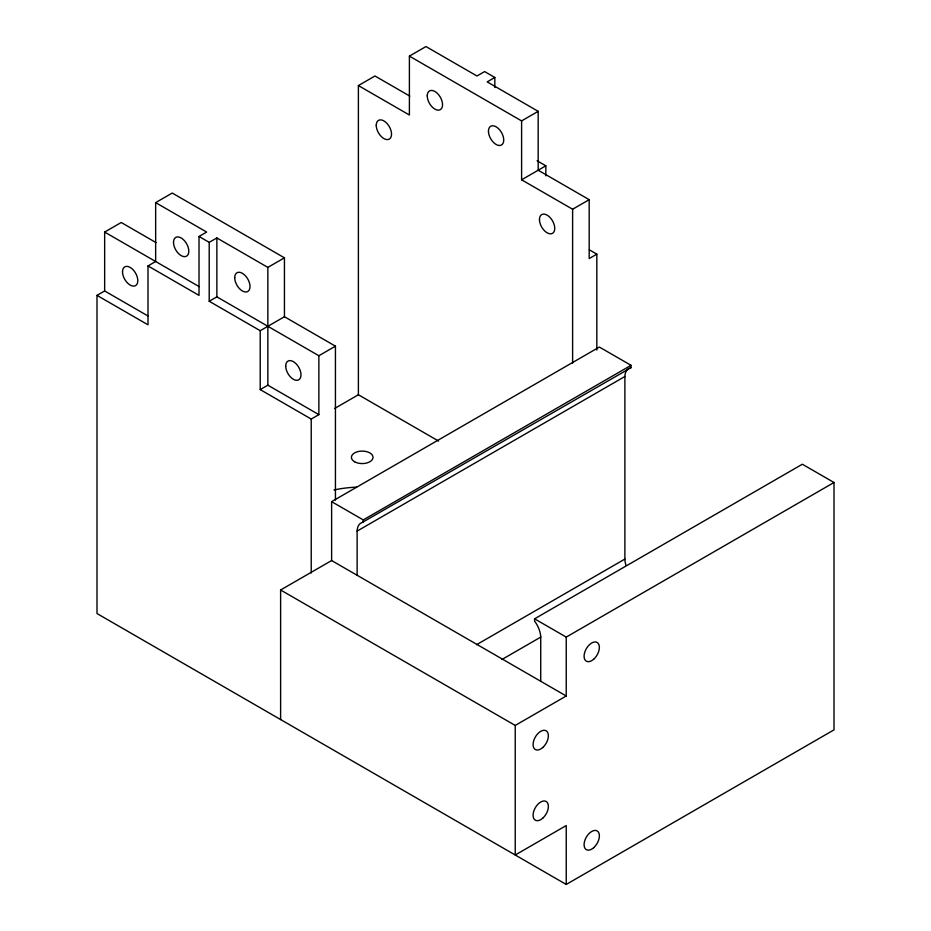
<?xml version="1.0" encoding="UTF-8"?>
<svg xmlns="http://www.w3.org/2000/svg" width="931" height="931" viewBox="0 0 931 931"><rect width="100%" height="100%" fill="white"/><g stroke="black" fill="none" stroke-linecap="round" stroke-linejoin="round"><path stroke-width="1.4" d="M148.192 316.098L104.656 290.961L104.656 232.063L121.228 222.497L156.059 242.607M540.725 681.271L540.725 637.095A18.62 10.753 60 0 0 535.639 622.618L534.58 621.175L534.58 618.824L802.347 464.232L834.001 482.502L834.001 729.857L566.234 884.45L96.999 613.541L96.999 295.371L148.006 324.814L148.006 265.929L155.652 261.506L155.652 202.621L172.235 193.043L284.444 257.829L284.444 316.726L335.439 346.169L335.439 500.04M438.571 441.05L358.388 394.756L358.388 85.571L374.972 75.993L409.803 96.102M358.388 85.571L409.396 115.013L409.396 56.116L425.967 46.55L476.975 75.993L484.62 71.582L494.827 77.471L494.827 87.526M96.999 295.371L104.656 290.961M148.006 265.929L199.013 295.371L199.013 236.474L206.659 232.063L155.652 202.621M199.013 236.474L209.207 242.363L216.865 237.952L267.86 267.395L284.444 257.829M494.827 77.471L487.181 81.881L538.176 111.336L538.176 170.222L589.183 199.676L589.183 258.562L596.829 254.151L596.829 350.033M209.207 242.363L209.207 301.26L216.865 296.849L318.868 355.735L335.439 346.169M409.396 56.116L521.604 120.902L538.176 111.336M209.207 301.26L260.214 330.703L284.444 316.726M521.604 120.902L521.604 179.799L545.834 165.811L545.834 175.866M260.214 330.703L260.214 389.6L267.86 385.19L318.868 414.632L318.868 355.735M521.604 179.799L572.612 209.242L589.183 199.676M260.214 389.6L311.222 419.043L318.868 414.632M334.555 408.523L358.388 394.756M834.001 482.502L566.234 637.095L566.234 695.992L331.622 560.543L331.622 501.646L599.378 347.054L631.032 365.324L631.032 367.675L362.206 522.489A18.62 10.753 60 0 0 357.12 531.089L357.12 575.265M331.622 501.646L363.265 519.917L631.032 365.324M357.12 531.089L624.887 376.496A18.62 10.753 60 0 1 628.739 368.443M280.615 719.547L280.615 589.986L331.622 560.543M476.544 644.706L624.887 559.066L624.887 376.496M501.867 659.544L540.841 637.037M280.615 589.986L515.227 725.435L566.234 695.992M629.973 367.896L631.032 367.675M537.117 160.784L545.834 165.811M589.37 249.834L596.829 254.151M104.656 232.063L199.199 286.643M534.58 618.824L566.234 637.095M572.612 209.242L572.612 363.113M566.234 884.45L566.234 825.553L515.227 855.007L515.227 725.435M363.265 519.917L363.265 522.268M311.222 419.043L311.222 573.042M267.86 267.395L267.86 385.19M216.865 237.952L216.865 296.849M334.008 489.962A81.148 46.853 0 0 1 356.585 487.157M625.958 565.257A18.62 10.753 60 0 1 624.887 559.066M122.508 271.817A10.823 6.249 60 0 0 133.983 286.096A10.823 6.249 60 0 0 133.983 270.793A10.823 6.249 60 0 0 122.508 271.817M173.503 242.363A10.823 6.249 60 0 0 184.978 256.642A10.823 6.249 60 0 0 184.978 241.338A10.823 6.249 60 0 0 173.503 242.363M234.717 277.706A10.823 6.249 60 0 0 246.191 291.985A10.823 6.249 60 0 0 246.191 276.682A10.823 6.249 60 0 0 234.717 277.706M285.712 366.046A10.823 6.249 60 0 0 297.187 380.314A10.823 6.249 60 0 0 297.187 365.022A10.823 6.249 60 0 0 285.712 366.046M488.449 131.213A10.823 6.249 60 0 0 499.924 145.48A10.823 6.249 60 0 0 499.924 130.189A10.823 6.249 60 0 0 488.449 131.213M539.456 219.553A10.823 6.249 60 0 0 550.931 233.821A10.823 6.249 60 0 0 550.931 218.517A10.823 6.249 60 0 0 539.456 219.553M427.248 95.87A10.823 6.249 60 0 0 438.722 110.149A10.823 6.249 60 0 0 438.722 94.846A10.823 6.249 60 0 0 427.248 95.87M542.715 747.546A10.823 6.249 -60 0 0 546.136 730.788A10.823 6.249 -60 0 0 533.335 742.147A10.823 6.249 -60 0 0 542.715 747.546M593.71 847.676A10.823 6.249 -60 0 0 597.143 830.906A10.823 6.249 -60 0 0 584.342 842.264A10.823 6.249 -60 0 0 593.71 847.676M593.71 659.206A10.823 6.249 -60 0 0 597.143 642.448A10.823 6.249 -60 0 0 584.342 653.806A10.823 6.249 -60 0 0 593.71 659.206M354.571 461.753A10.823 6.249 0 0 0 372.668 458.948A10.823 6.249 0 0 0 359.424 451.302A10.823 6.249 0 0 0 354.571 461.753M376.24 125.324A10.823 6.249 60 0 0 387.715 139.592A10.823 6.249 60 0 0 387.715 124.3A10.823 6.249 60 0 0 376.24 125.324M542.715 818.221A10.823 6.249 -60 0 0 546.136 801.463A10.823 6.249 -60 0 0 533.335 812.81A10.823 6.249 -60 0 0 542.715 818.221"/></g></svg>
